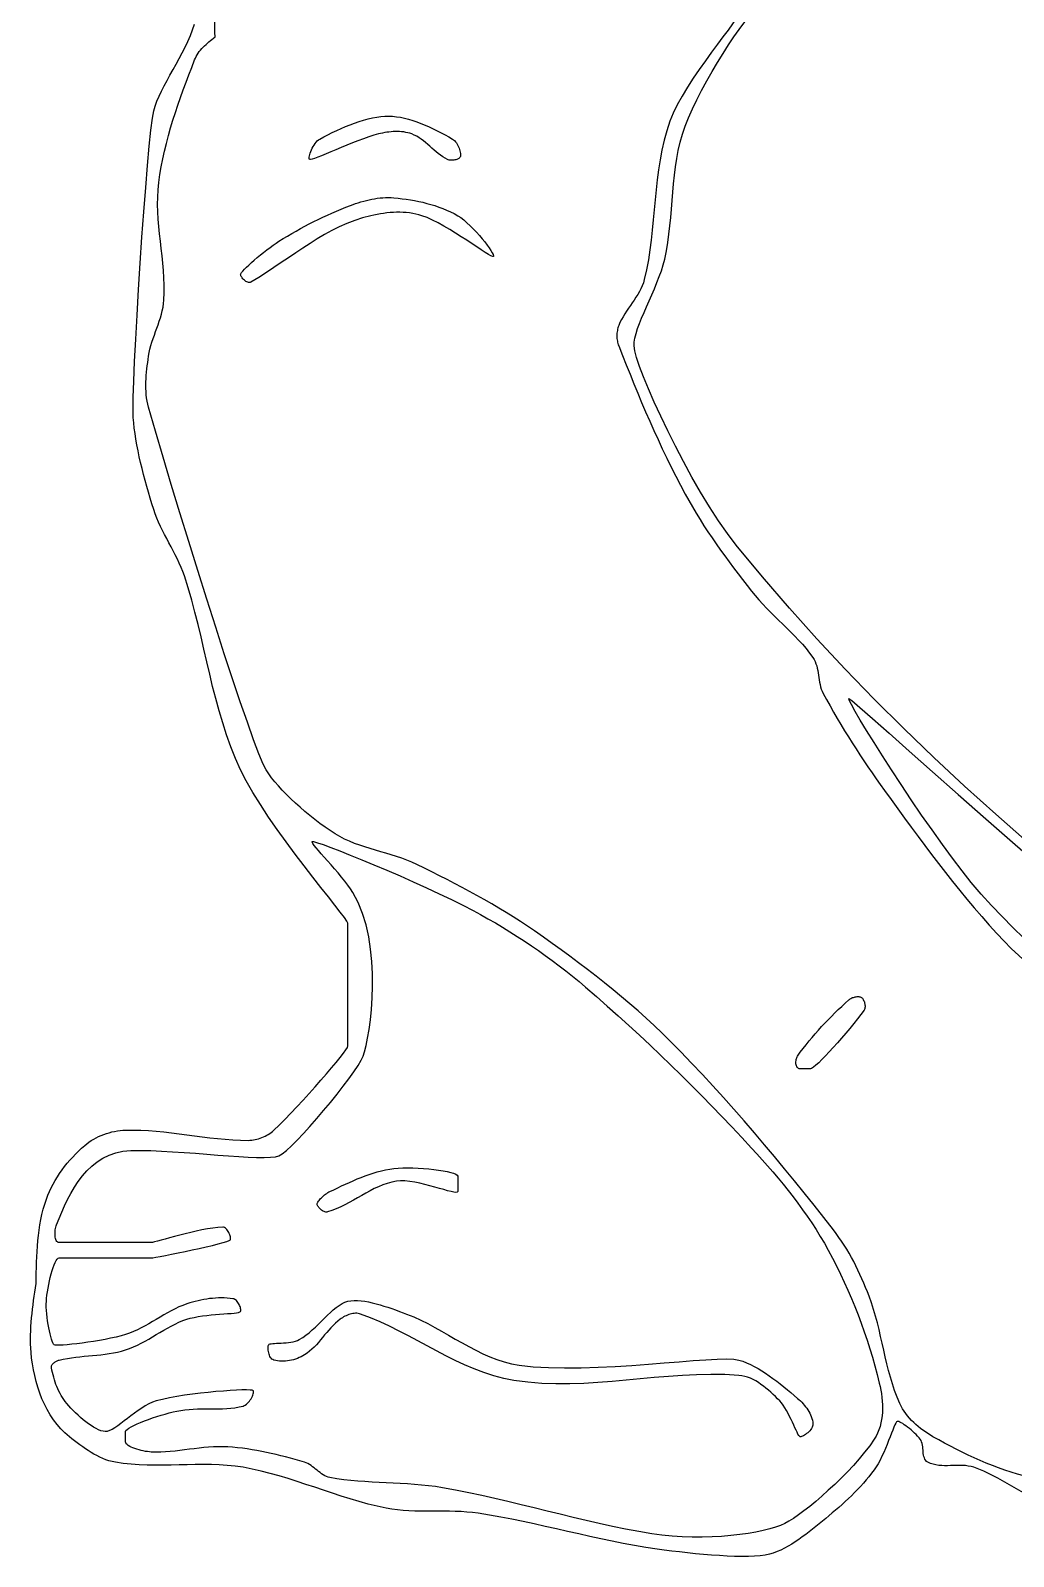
# Model space of a CAD drawing. Extents: x 4 to 678, y 18 to 648.
# Drawn here: x 3.9 to 196.2, y 49.5 to 348.2 of the extents above; entities that cross this region are included whole.
import ezdxf

# ---------------------------------------------------------------- set-up
doc = ezdxf.new("R2010")
doc.units = 0
doc.layers.add('Poly', color=3, linetype='CONTINUOUS')

msp = doc.modelspace()

# ---------------------------------------------------------------- linework, layer by layer
at = {"layer": 'Poly'}
for points in [[(40, 347), (39.99, 347.85), (39.97, 348.7), (39.96, 349.55), (39.96, 350.4), (39.96, 351.25), (39.98, 352.1), (40, 352.95), (40.04, 353.8), (40.09, 354.65), (40.16, 355.5), (40.24, 356.34), (40.35, 357.18), (40.47, 358.02), (40.62, 358.85), (40.8, 359.68), (41, 360.5)], [(143, 352.5), (142.9, 352.09), (142.56, 351.44), (142.01, 350.59), (141.28, 349.55), (140.4, 348.35), (139.4, 347.01), (138.31, 345.55), (137.15, 343.98), (135.96, 342.34), (134.75, 340.64), (133.57, 338.91), (132.44, 337.17), (131.39, 335.43), (130.45, 333.73), (129.64, 332.08), (129, 330.5)], [(132, 329.5), (132.66, 331.16), (133.43, 332.91), (134.3, 334.7), (135.23, 336.54), (136.23, 338.38), (137.27, 340.21), (138.34, 342.01), (139.41, 343.76), (140.49, 345.42), (141.54, 346.99), (142.55, 348.43), (143.51, 349.72), (144.4, 350.85), (145.21, 351.79), (145.91, 352.51), (146.5, 353)], [(28, 332.5), (28.28, 333.43), (28.63, 334.39), (29.05, 335.38), (29.53, 336.38), (30.05, 337.41), (30.61, 338.46), (31.19, 339.52), (31.79, 340.59), (32.4, 341.68), (33, 342.78), (33.59, 343.89), (34.16, 345.01), (34.69, 346.13), (35.18, 347.25), (35.62, 348.38), (36, 349.5)], [(36, 342.5), (36.15, 342.85), (36.32, 343.18), (36.5, 343.5), (36.71, 343.82), (36.93, 344.12), (37.17, 344.42), (37.42, 344.7), (37.69, 344.98), (37.96, 345.25), (38.24, 345.52), (38.53, 345.78), (38.82, 346.03), (39.11, 346.28), (39.41, 346.52), (39.71, 346.76), (40, 347)], [(29, 318.5), (29.22, 320.05), (29.48, 321.59), (29.78, 323.12), (30.12, 324.64), (30.49, 326.16), (30.89, 327.68), (31.32, 329.18), (31.77, 330.68), (32.25, 332.18), (32.74, 333.67), (33.26, 335.15), (33.79, 336.63), (34.33, 338.11), (34.88, 339.58), (35.44, 341.04), (36, 342.5)], [(24, 272.5), (23.96, 274.01), (24, 276.42), (24.11, 279.62), (24.27, 283.46), (24.49, 287.81), (24.75, 292.56), (25.05, 297.55), (25.37, 302.68), (25.71, 307.8), (26.07, 312.78), (26.43, 317.49), (26.78, 321.81), (27.12, 325.6), (27.45, 328.73), (27.74, 331.08), (28, 332.5)], [(60.5, 327), (61.29, 327.43), (62.11, 327.85), (62.95, 328.27), (63.81, 328.67), (64.67, 329.06), (65.55, 329.44), (66.44, 329.79), (67.32, 330.12), (68.2, 330.43), (69.08, 330.7), (69.95, 330.94), (70.8, 331.14), (71.64, 331.3), (72.45, 331.41), (73.24, 331.48), (74, 331.5)], [(74, 331.5), (74.75, 331.47), (75.52, 331.38), (76.3, 331.26), (77.09, 331.09), (77.88, 330.88), (78.69, 330.63), (79.49, 330.36), (80.3, 330.06), (81.1, 329.73), (81.9, 329.38), (82.7, 329.01), (83.48, 328.62), (84.26, 328.23), (85.02, 327.82), (85.77, 327.41), (86.5, 327)], [(129, 330.5), (128.39, 328.64), (127.88, 326.76), (127.44, 324.85), (127.09, 322.93), (126.79, 320.99), (126.54, 319.04), (126.32, 317.08), (126.13, 315.11), (125.95, 313.14), (125.77, 311.17), (125.57, 309.2), (125.36, 307.24), (125.1, 305.29), (124.8, 303.34), (124.44, 301.41), (124, 299.5)], [(128, 303.5), (128.34, 305.11), (128.62, 306.73), (128.84, 308.37), (129.03, 310.01), (129.19, 311.66), (129.33, 313.31), (129.46, 314.97), (129.59, 316.62), (129.74, 318.27), (129.91, 319.92), (130.11, 321.55), (130.36, 323.17), (130.66, 324.78), (131.03, 326.37), (131.47, 327.95), (132, 329.5)], [(58.5, 323), (58.44, 323.11), (58.42, 323.27), (58.43, 323.47), (58.46, 323.71), (58.53, 323.98), (58.62, 324.27), (58.73, 324.58), (58.86, 324.9), (59.02, 325.22), (59.19, 325.53), (59.38, 325.84), (59.58, 326.13), (59.8, 326.4), (60.02, 326.64), (60.26, 326.84), (60.5, 327)], [(72, 328), (71.09, 327.75), (70.1, 327.43), (69.06, 327.07), (67.98, 326.67), (66.89, 326.24), (65.79, 325.79), (64.7, 325.34), (63.65, 324.9), (62.65, 324.48), (61.72, 324.08), (60.87, 323.73), (60.12, 323.43), (59.49, 323.2), (59, 323.04), (58.67, 322.97), (58.5, 323)], [(78.5, 328), (78.12, 328.13), (77.72, 328.24), (77.33, 328.32), (76.92, 328.39), (76.52, 328.44), (76.1, 328.47), (75.69, 328.48), (75.28, 328.48), (74.86, 328.46), (74.44, 328.43), (74.03, 328.38), (73.62, 328.33), (73.21, 328.26), (72.8, 328.18), (72.4, 328.09), (72, 328)], [(85.5, 323), (85.02, 323.25), (84.57, 323.53), (84.12, 323.83), (83.69, 324.16), (83.27, 324.5), (82.86, 324.86), (82.45, 325.22), (82.04, 325.59), (81.63, 325.95), (81.21, 326.3), (80.79, 326.65), (80.36, 326.97), (79.92, 327.27), (79.47, 327.55), (78.99, 327.79), (78.5, 328)], [(86.5, 327), (86.7, 326.86), (86.89, 326.69), (87.07, 326.49), (87.24, 326.26), (87.39, 326.01), (87.53, 325.75), (87.66, 325.48), (87.77, 325.21), (87.86, 324.94), (87.94, 324.67), (88, 324.42), (88.04, 324.18), (88.06, 323.96), (88.06, 323.77), (88.04, 323.62), (88, 323.5)], [(88, 323.5), (87.94, 323.4), (87.85, 323.31), (87.73, 323.23), (87.6, 323.15), (87.45, 323.08), (87.29, 323.02), (87.12, 322.96), (86.94, 322.92), (86.75, 322.88), (86.56, 322.86), (86.37, 322.85), (86.18, 322.85), (85.99, 322.87), (85.82, 322.9), (85.65, 322.94), (85.5, 323)], [(30, 295.5), (30.05, 296.94), (30.05, 298.38), (29.99, 299.81), (29.9, 301.26), (29.77, 302.7), (29.63, 304.14), (29.47, 305.58), (29.3, 307.02), (29.15, 308.46), (29.01, 309.9), (28.89, 311.34), (28.81, 312.77), (28.77, 314.21), (28.78, 315.64), (28.86, 317.07), (29, 318.5)], [(52.5, 307), (53.33, 307.52), (54.17, 308.02), (55.01, 308.52), (55.87, 309), (56.72, 309.48), (57.58, 309.95), (58.45, 310.4), (59.33, 310.85), (60.21, 311.28), (61.09, 311.71), (61.98, 312.12), (62.87, 312.52), (63.77, 312.91), (64.68, 313.28), (65.59, 313.65), (66.5, 314)], [(66.5, 314), (67.01, 314.19), (67.52, 314.37), (68.04, 314.54), (68.56, 314.7), (69.09, 314.85), (69.62, 314.99), (70.15, 315.12), (70.69, 315.23), (71.22, 315.33), (71.76, 315.41), (72.3, 315.48), (72.84, 315.52), (73.38, 315.55), (73.92, 315.56), (74.46, 315.54), (75, 315.5)], [(75, 315.5), (75.81, 315.42), (76.62, 315.32), (77.43, 315.21), (78.25, 315.09), (79.06, 314.95), (79.87, 314.79), (80.67, 314.62), (81.47, 314.42), (82.26, 314.2), (83.04, 313.97), (83.82, 313.7), (84.58, 313.42), (85.33, 313.1), (86.07, 312.76), (86.79, 312.4), (87.5, 312)], [(70.5, 312), (68.89, 311.58), (67.33, 311.07), (65.81, 310.48), (64.32, 309.82), (62.87, 309.09), (61.43, 308.3), (60.02, 307.47), (58.61, 306.59), (57.21, 305.67), (55.81, 304.74), (54.4, 303.78), (52.97, 302.81), (51.53, 301.84), (50.05, 300.88), (48.55, 299.93), (47, 299)], [(80.5, 312), (79.9, 312.18), (79.3, 312.33), (78.68, 312.45), (78.06, 312.55), (77.43, 312.62), (76.8, 312.66), (76.17, 312.68), (75.53, 312.67), (74.9, 312.65), (74.26, 312.6), (73.62, 312.54), (72.99, 312.46), (72.36, 312.36), (71.73, 312.26), (71.11, 312.13), (70.5, 312)], [(94.5, 304), (94.34, 304), (94, 304.14), (93.51, 304.42), (92.87, 304.82), (92.11, 305.31), (91.25, 305.88), (90.3, 306.52), (89.27, 307.19), (88.19, 307.89), (87.07, 308.6), (85.93, 309.3), (84.79, 309.97), (83.65, 310.59), (82.55, 311.15), (81.49, 311.63), (80.5, 312)], [(87.5, 312), (88.09, 311.62), (88.69, 311.16), (89.31, 310.63), (89.93, 310.05), (90.55, 309.44), (91.15, 308.8), (91.73, 308.15), (92.28, 307.5), (92.79, 306.86), (93.25, 306.26), (93.66, 305.69), (93.99, 305.19), (94.25, 304.75), (94.43, 304.4), (94.52, 304.15), (94.5, 304)], [(45, 300.5), (45.05, 300.65), (45.2, 300.88), (45.44, 301.17), (45.77, 301.52), (46.17, 301.91), (46.63, 302.35), (47.14, 302.82), (47.69, 303.31), (48.28, 303.82), (48.89, 304.33), (49.51, 304.83), (50.14, 305.32), (50.77, 305.8), (51.37, 306.24), (51.95, 306.64), (52.5, 307)], [(122, 286.5), (122.03, 287.24), (122.17, 288.05), (122.4, 288.94), (122.7, 289.9), (123.07, 290.91), (123.49, 291.96), (123.96, 293.06), (124.45, 294.19), (124.96, 295.35), (125.47, 296.53), (125.98, 297.71), (126.47, 298.9), (126.93, 300.08), (127.35, 301.24), (127.71, 302.39), (128, 303.5)], [(47, 299), (46.86, 298.94), (46.71, 298.92), (46.55, 298.93), (46.39, 298.97), (46.22, 299.04), (46.06, 299.14), (45.89, 299.25), (45.74, 299.37), (45.59, 299.51), (45.45, 299.66), (45.33, 299.81), (45.22, 299.96), (45.13, 300.11), (45.06, 300.25), (45.02, 300.38), (45, 300.5)], [(124, 299.5), (123.82, 298.89), (123.6, 298.29), (123.34, 297.71), (123.04, 297.14), (122.72, 296.58), (122.38, 296.03), (122.02, 295.49), (121.65, 294.95), (121.28, 294.42), (120.9, 293.88), (120.54, 293.34), (120.18, 292.79), (119.85, 292.23), (119.53, 291.67), (119.25, 291.09), (119, 290.5)], [(27, 284.5), (27.12, 285.2), (27.27, 285.9), (27.46, 286.59), (27.66, 287.27), (27.89, 287.95), (28.13, 288.63), (28.37, 289.31), (28.62, 289.99), (28.86, 290.67), (29.09, 291.34), (29.31, 292.03), (29.51, 292.71), (29.69, 293.4), (29.83, 294.09), (29.94, 294.79), (30, 295.5)], [(119, 290.5), (118.92, 290.26), (118.84, 290.02), (118.78, 289.78), (118.73, 289.52), (118.69, 289.27), (118.66, 289.01), (118.64, 288.76), (118.64, 288.5), (118.64, 288.24), (118.66, 287.98), (118.69, 287.73), (118.73, 287.47), (118.78, 287.22), (118.84, 286.98), (118.91, 286.74), (119, 286.5)], [(27, 274.5), (26.84, 275.1), (26.72, 275.71), (26.62, 276.33), (26.55, 276.95), (26.5, 277.58), (26.48, 278.2), (26.47, 278.83), (26.48, 279.47), (26.51, 280.1), (26.55, 280.73), (26.61, 281.36), (26.67, 282), (26.75, 282.63), (26.83, 283.25), (26.91, 283.88), (27, 284.5)], [(119, 286.5), (119.73, 284.65), (120.47, 282.81), (121.21, 280.96), (121.96, 279.12), (122.72, 277.28), (123.49, 275.45), (124.27, 273.62), (125.06, 271.8), (125.87, 269.98), (126.69, 268.17), (127.53, 266.37), (128.39, 264.57), (129.26, 262.79), (130.15, 261.02), (131.07, 259.25), (132, 257.5)], [(142, 247.5), (140.26, 249.77), (138.51, 252.29), (136.75, 255), (135.01, 257.87), (133.31, 260.83), (131.66, 263.86), (130.09, 266.88), (128.6, 269.87), (127.21, 272.77), (125.95, 275.53), (124.84, 278.1), (123.88, 280.44), (123.1, 282.5), (122.51, 284.23), (122.14, 285.58), (122, 286.5)], [(28, 254.5), (27.65, 255.61), (27.3, 256.73), (26.97, 257.87), (26.64, 259.02), (26.32, 260.18), (26.01, 261.35), (25.72, 262.51), (25.45, 263.67), (25.19, 264.83), (24.95, 265.98), (24.73, 267.12), (24.53, 268.24), (24.36, 269.34), (24.21, 270.42), (24.09, 271.47), (24, 272.5)], [(50, 203.5), (49.41, 204.67), (48.59, 206.67), (47.55, 209.43), (46.33, 212.85), (44.95, 216.85), (43.44, 221.34), (41.82, 226.24), (40.13, 231.47), (38.38, 236.92), (36.62, 242.53), (34.85, 248.2), (33.12, 253.85), (31.44, 259.39), (29.84, 264.74), (28.35, 269.8), (27, 274.5)], [(132, 257.5), (132.7, 256.24), (133.41, 254.99), (134.15, 253.76), (134.91, 252.53), (135.68, 251.32), (136.47, 250.12), (137.28, 248.92), (138.1, 247.74), (138.93, 246.56), (139.77, 245.39), (140.63, 244.23), (141.49, 243.07), (142.36, 241.92), (143.23, 240.78), (144.12, 239.64), (145, 238.5)], [(34, 241.5), (33.7, 242.34), (33.37, 243.17), (33.01, 243.99), (32.63, 244.8), (32.23, 245.61), (31.82, 246.41), (31.41, 247.2), (30.98, 247.99), (30.56, 248.79), (30.14, 249.58), (29.74, 250.38), (29.34, 251.19), (28.97, 252), (28.62, 252.82), (28.29, 253.66), (28, 254.5)], [(237.5, 159), (230.94, 163.84), (224.42, 168.77), (217.96, 173.8), (211.55, 178.92), (205.22, 184.14), (198.95, 189.45), (192.77, 194.85), (186.68, 200.35), (180.68, 205.93), (174.79, 211.61), (169, 217.37), (163.34, 223.23), (157.8, 229.17), (152.39, 235.19), (147.12, 241.3), (142, 247.5)], [(45, 203.5), (44, 205.76), (43.09, 208.05), (42.26, 210.37), (41.5, 212.71), (40.8, 215.08), (40.15, 217.47), (39.54, 219.87), (38.96, 222.28), (38.39, 224.7), (37.83, 227.13), (37.27, 229.55), (36.69, 231.96), (36.08, 234.37), (35.44, 236.76), (34.75, 239.14), (34, 241.5)], [(145, 238.5), (145.7, 237.64), (146.42, 236.81), (147.17, 235.99), (147.93, 235.19), (148.71, 234.4), (149.5, 233.62), (150.3, 232.84), (151.09, 232.07), (151.89, 231.29), (152.67, 230.51), (153.45, 229.72), (154.21, 228.92), (154.95, 228.1), (155.66, 227.26), (156.35, 226.39), (157, 225.5)], [(157, 225.5), (157.24, 225.12), (157.44, 224.72), (157.6, 224.3), (157.74, 223.87), (157.85, 223.43), (157.94, 222.97), (158.02, 222.52), (158.09, 222.06), (158.16, 221.59), (158.23, 221.13), (158.31, 220.67), (158.4, 220.22), (158.51, 219.77), (158.64, 219.33), (158.8, 218.91), (159, 218.5)], [(159, 218.5), (159.67, 217.27), (160.36, 216.04), (161.05, 214.82), (161.76, 213.6), (162.47, 212.39), (163.2, 211.19), (163.94, 209.99), (164.69, 208.8), (165.44, 207.62), (166.21, 206.44), (166.99, 205.27), (167.77, 204.1), (168.57, 202.94), (169.37, 201.79), (170.18, 200.64), (171, 199.5)], [(164, 217.5), (164.61, 217.08), (166.19, 215.74), (168.67, 213.58), (171.92, 210.7), (175.87, 207.19), (180.4, 203.17), (185.43, 198.72), (190.85, 193.94), (196.56, 188.94), (202.46, 183.82), (208.47, 178.67), (214.47, 173.59), (220.37, 168.69), (226.08, 164.05), (231.49, 159.79), (236.5, 156)], [(188, 181.5), (186.21, 183.73), (184.31, 186.22), (182.33, 188.91), (180.31, 191.76), (178.27, 194.69), (176.25, 197.67), (174.28, 200.63), (172.38, 203.52), (170.61, 206.28), (168.97, 208.87), (167.52, 211.21), (166.27, 213.27), (165.26, 214.98), (164.53, 216.3), (164.1, 217.15), (164, 217.5)], [(66, 173.5), (65.82, 173.88), (65.31, 174.62), (64.51, 175.69), (63.45, 177.06), (62.18, 178.68), (60.73, 180.52), (59.14, 182.55), (57.45, 184.73), (55.7, 187.03), (53.93, 189.42), (52.17, 191.85), (50.47, 194.29), (48.87, 196.72), (47.39, 199.08), (46.09, 201.35), (45, 203.5)], [(63.5, 191), (62.52, 191.64), (61.53, 192.32), (60.54, 193.03), (59.54, 193.79), (58.56, 194.57), (57.59, 195.37), (56.64, 196.2), (55.72, 197.03), (54.83, 197.87), (53.98, 198.72), (53.17, 199.56), (52.41, 200.39), (51.71, 201.2), (51.07, 201.99), (50.5, 202.76), (50, 203.5)], [(171, 199.5), (172.31, 197.7), (173.61, 195.89), (174.93, 194.09), (176.24, 192.3), (177.57, 190.5), (178.9, 188.72), (180.24, 186.94), (181.6, 185.17), (182.96, 183.41), (184.34, 181.66), (185.74, 179.93), (187.15, 178.21), (188.58, 176.5), (190.03, 174.82), (191.5, 173.15), (193, 171.5)], [(59, 189.5), (59.3, 189.48), (60.04, 189.27), (61.18, 188.89), (62.65, 188.34), (64.43, 187.66), (66.46, 186.85), (68.7, 185.94), (71.1, 184.94), (73.62, 183.87), (76.2, 182.76), (78.8, 181.61), (81.37, 180.44), (83.88, 179.28), (86.27, 178.14), (88.49, 177.04), (90.5, 176)], [(67, 179.5), (66.54, 180.21), (66, 180.96), (65.4, 181.74), (64.76, 182.53), (64.09, 183.34), (63.4, 184.14), (62.71, 184.93), (62.03, 185.69), (61.39, 186.41), (60.79, 187.09), (60.25, 187.71), (59.79, 188.25), (59.42, 188.72), (59.15, 189.09), (59.01, 189.35), (59, 189.5)], [(79.5, 185), (78.53, 185.45), (77.54, 185.85), (76.54, 186.22), (75.52, 186.56), (74.49, 186.89), (73.46, 187.2), (72.42, 187.5), (71.39, 187.8), (70.36, 188.11), (69.33, 188.43), (68.32, 188.77), (67.32, 189.14), (66.33, 189.54), (65.36, 189.98), (64.42, 190.46), (63.5, 191)], [(102.5, 172), (101.14, 172.93), (99.76, 173.85), (98.37, 174.74), (96.97, 175.61), (95.56, 176.47), (94.14, 177.31), (92.7, 178.13), (91.26, 178.94), (89.81, 179.74), (88.35, 180.52), (86.89, 181.29), (85.42, 182.05), (83.94, 182.8), (82.46, 183.54), (80.98, 184.27), (79.5, 185)], [(69, 147.5), (69.28, 148.36), (69.58, 149.54), (69.87, 150.99), (70.15, 152.68), (70.4, 154.58), (70.6, 156.65), (70.74, 158.87), (70.81, 161.19), (70.79, 163.58), (70.67, 166.01), (70.43, 168.44), (70.07, 170.85), (69.55, 173.19), (68.88, 175.44), (68.03, 177.55), (67, 179.5)], [(222, 147.5), (219.98, 149.72), (217.91, 151.9), (215.79, 154.03), (213.64, 156.14), (211.46, 158.21), (209.27, 160.27), (207.06, 162.32), (204.85, 164.37), (202.64, 166.42), (200.45, 168.48), (198.28, 170.56), (196.13, 172.67), (194.02, 174.81), (191.96, 176.99), (189.95, 179.22), (188, 181.5)], [(66, 149.5), (66, 149.77), (66, 150.53), (66, 151.71), (66, 153.25), (66, 155.07), (66, 157.09), (66, 159.26), (66, 161.5), (66, 163.74), (66, 165.91), (66, 167.93), (66, 169.75), (66, 171.29), (66, 172.47), (66, 173.23), (66, 173.5)], [(90.5, 176), (91.96, 175.21), (93.42, 174.39), (94.86, 173.56), (96.29, 172.71), (97.71, 171.83), (99.12, 170.94), (100.52, 170.03), (101.91, 169.1), (103.28, 168.15), (104.64, 167.18), (105.98, 166.19), (107.32, 165.19), (108.63, 164.17), (109.94, 163.13), (111.23, 162.07), (112.5, 161)], [(129, 150.5), (127.48, 152), (125.93, 153.47), (124.37, 154.91), (122.78, 156.34), (121.17, 157.74), (119.54, 159.12), (117.9, 160.48), (116.23, 161.83), (114.56, 163.15), (112.86, 164.46), (111.16, 165.75), (109.45, 167.03), (107.72, 168.29), (105.99, 169.54), (104.25, 170.78), (102.5, 172)], [(193, 171.5), (194.4, 170.02), (195.83, 168.58), (197.3, 167.17), (198.79, 165.79), (200.3, 164.43), (201.83, 163.09), (203.38, 161.76), (204.93, 160.43), (206.48, 159.11), (208.03, 157.78), (209.57, 156.45), (211.1, 155.11), (212.61, 153.74), (214.1, 152.36), (215.57, 150.95), (217, 149.5)], [(112.5, 161), (114.64, 159.15), (116.77, 157.29), (118.88, 155.41), (120.98, 153.51), (123.06, 151.59), (125.13, 149.65), (127.18, 147.7), (129.22, 145.74), (131.24, 143.75), (133.25, 141.76), (135.24, 139.75), (137.22, 137.72), (139.19, 135.69), (141.14, 133.64), (143.08, 131.57), (145, 129.5)], [(154, 147.5), (154.54, 148.25), (155.1, 149), (155.67, 149.73), (156.25, 150.46), (156.85, 151.17), (157.46, 151.88), (158.07, 152.57), (158.7, 153.26), (159.34, 153.94), (159.99, 154.61), (160.64, 155.28), (161.3, 155.94), (161.97, 156.59), (162.64, 157.23), (163.32, 157.87), (164, 158.5)], [(164, 158.5), (164.13, 158.6), (164.27, 158.7), (164.42, 158.79), (164.59, 158.87), (164.76, 158.94), (164.94, 159), (165.12, 159.05), (165.3, 159.09), (165.48, 159.12), (165.66, 159.14), (165.83, 159.14), (165.99, 159.14), (166.14, 159.12), (166.28, 159.1), (166.4, 159.05), (166.5, 159)], [(166.5, 159), (166.59, 158.93), (166.68, 158.83), (166.77, 158.71), (166.85, 158.57), (166.93, 158.41), (167, 158.25), (167.07, 158.07), (167.12, 157.89), (167.16, 157.7), (167.19, 157.51), (167.2, 157.32), (167.2, 157.14), (167.18, 156.96), (167.14, 156.79), (167.08, 156.64), (167, 156.5)], [(167, 156.5), (166.4, 155.67), (165.72, 154.79), (165, 153.87), (164.23, 152.92), (163.43, 151.96), (162.62, 151.01), (161.8, 150.07), (160.99, 149.17), (160.21, 148.31), (159.47, 147.52), (158.77, 146.82), (158.14, 146.2), (157.58, 145.7), (157.11, 145.32), (156.75, 145.08), (156.5, 145)], [(51.5, 133), (52.54, 134), (53.65, 135.11), (54.81, 136.31), (56.01, 137.56), (57.22, 138.86), (58.42, 140.17), (59.6, 141.48), (60.74, 142.76), (61.82, 144), (62.81, 145.17), (63.71, 146.24), (64.48, 147.21), (65.12, 148.04), (65.59, 148.71), (65.9, 149.21), (66, 149.5)], [(161, 113.5), (159.11, 115.91), (157.22, 118.31), (155.31, 120.7), (153.39, 123.08), (151.46, 125.46), (149.51, 127.82), (147.54, 130.16), (145.56, 132.5), (143.56, 134.82), (141.55, 137.12), (139.51, 139.4), (137.45, 141.66), (135.38, 143.91), (133.27, 146.13), (131.15, 148.33), (129, 150.5)], [(52.5, 128), (53.13, 128.38), (53.96, 129.04), (54.95, 129.95), (56.06, 131.05), (57.29, 132.33), (58.58, 133.74), (59.91, 135.25), (61.26, 136.82), (62.6, 138.43), (63.89, 140.02), (65.1, 141.58), (66.21, 143.06), (67.18, 144.43), (67.99, 145.64), (68.61, 146.68), (69, 147.5)], [(154.5, 145), (154.32, 145.02), (154.17, 145.08), (154.04, 145.17), (153.93, 145.29), (153.84, 145.44), (153.77, 145.61), (153.72, 145.79), (153.69, 145.99), (153.68, 146.19), (153.68, 146.4), (153.7, 146.61), (153.73, 146.82), (153.78, 147.01), (153.84, 147.19), (153.91, 147.36), (154, 147.5)], [(156.5, 145), (156.48, 145), (156.41, 145), (156.32, 145), (156.19, 145), (156.04, 145), (155.87, 145), (155.69, 145), (155.5, 145), (155.31, 145), (155.13, 145), (154.96, 145), (154.81, 145), (154.68, 145), (154.59, 145), (154.52, 145), (154.5, 145)], [(14.5, 130), (14.91, 130.34), (15.34, 130.66), (15.79, 130.96), (16.26, 131.25), (16.73, 131.51), (17.22, 131.75), (17.73, 131.97), (18.24, 132.17), (18.76, 132.35), (19.28, 132.5), (19.82, 132.64), (20.35, 132.76), (20.89, 132.85), (21.43, 132.92), (21.96, 132.97), (22.5, 133)], [(22.5, 133), (24, 133.02), (25.51, 132.99), (27.01, 132.91), (28.51, 132.79), (30, 132.65), (31.5, 132.48), (33, 132.29), (34.5, 132.09), (36, 131.89), (37.49, 131.7), (38.99, 131.51), (40.49, 131.35), (41.99, 131.21), (43.49, 131.1), (45, 131.03), (46.5, 131)], [(46.5, 131), (46.84, 131.01), (47.18, 131.04), (47.52, 131.08), (47.86, 131.14), (48.19, 131.22), (48.53, 131.31), (48.86, 131.41), (49.18, 131.54), (49.51, 131.67), (49.82, 131.82), (50.12, 131.99), (50.42, 132.17), (50.71, 132.36), (50.98, 132.56), (51.25, 132.77), (51.5, 133)], [(7, 119.5), (7.28, 120.26), (7.6, 121), (7.94, 121.73), (8.32, 122.46), (8.72, 123.16), (9.15, 123.86), (9.6, 124.54), (10.07, 125.21), (10.56, 125.87), (11.08, 126.51), (11.61, 127.13), (12.16, 127.74), (12.73, 128.33), (13.31, 128.9), (13.9, 129.46), (14.5, 130)], [(9, 114.5), (9.49, 115.71), (10, 116.94), (10.56, 118.18), (11.15, 119.41), (11.79, 120.63), (12.49, 121.82), (13.24, 122.96), (14.05, 124.04), (14.94, 125.05), (15.89, 125.98), (16.93, 126.81), (18.05, 127.53), (19.27, 128.12), (20.57, 128.57), (21.98, 128.87), (23.5, 129)], [(23.5, 129), (25.39, 129.02), (27.41, 128.99), (29.52, 128.9), (31.71, 128.78), (33.94, 128.64), (36.18, 128.48), (38.4, 128.3), (40.57, 128.13), (42.66, 127.98), (44.63, 127.84), (46.47, 127.73), (48.14, 127.67), (49.6, 127.65), (50.84, 127.7), (51.82, 127.81), (52.5, 128)], [(145, 129.5), (146.06, 128.35), (147.1, 127.18), (148.14, 126.01), (149.17, 124.82), (150.18, 123.62), (151.18, 122.41), (152.16, 121.19), (153.13, 119.95), (154.07, 118.7), (154.99, 117.43), (155.9, 116.15), (156.77, 114.85), (157.62, 113.54), (158.44, 112.21), (159.24, 110.86), (160, 109.5)], [(62.5, 121), (63.25, 121.35), (64.01, 121.71), (64.77, 122.07), (65.53, 122.42), (66.29, 122.77), (67.06, 123.11), (67.83, 123.44), (68.61, 123.75), (69.39, 124.06), (70.17, 124.34), (70.96, 124.6), (71.76, 124.84), (72.56, 125.05), (73.37, 125.23), (74.18, 125.38), (75, 125.5)], [(75, 125.5), (75.83, 125.58), (76.73, 125.62), (77.7, 125.63), (78.71, 125.62), (79.75, 125.58), (80.79, 125.51), (81.81, 125.42), (82.81, 125.31), (83.76, 125.19), (84.64, 125.05), (85.44, 124.89), (86.13, 124.73), (86.7, 124.55), (87.13, 124.37), (87.41, 124.19), (87.5, 124)], [(75.5, 123), (74.6, 122.82), (73.72, 122.58), (72.85, 122.28), (72, 121.93), (71.17, 121.55), (70.34, 121.13), (69.52, 120.69), (68.7, 120.23), (67.88, 119.76), (67.07, 119.3), (66.25, 118.85), (65.42, 118.41), (64.59, 118), (63.74, 117.62), (62.88, 117.29), (62, 117)], [(87.5, 121), (87.41, 120.86), (87.15, 120.82), (86.74, 120.87), (86.19, 120.98), (85.52, 121.15), (84.76, 121.36), (83.91, 121.6), (83, 121.86), (82.04, 122.12), (81.06, 122.38), (80.06, 122.61), (79.07, 122.81), (78.1, 122.96), (77.17, 123.05), (76.29, 123.07), (75.5, 123)], [(87.5, 124), (87.5, 123.97), (87.5, 123.87), (87.5, 123.72), (87.5, 123.53), (87.5, 123.3), (87.5, 123.05), (87.5, 122.78), (87.5, 122.5), (87.5, 122.22), (87.5, 121.95), (87.5, 121.7), (87.5, 121.47), (87.5, 121.28), (87.5, 121.13), (87.5, 121.03), (87.5, 121)], [(5, 103), (5.02, 104.04), (5.03, 105.08), (5.06, 106.13), (5.09, 107.18), (5.13, 108.23), (5.18, 109.27), (5.25, 110.32), (5.34, 111.37), (5.45, 112.41), (5.58, 113.44), (5.74, 114.47), (5.92, 115.5), (6.14, 116.51), (6.39, 117.52), (6.68, 118.51), (7, 119.5)], [(60, 118.5), (60.01, 118.62), (60.05, 118.76), (60.12, 118.91), (60.22, 119.07), (60.35, 119.24), (60.49, 119.42), (60.65, 119.6), (60.83, 119.78), (61.03, 119.97), (61.23, 120.14), (61.44, 120.32), (61.65, 120.48), (61.87, 120.63), (62.08, 120.77), (62.3, 120.9), (62.5, 121)], [(62, 117), (61.85, 116.97), (61.69, 116.97), (61.52, 117), (61.36, 117.05), (61.19, 117.13), (61.03, 117.22), (60.87, 117.32), (60.72, 117.44), (60.57, 117.57), (60.44, 117.71), (60.32, 117.85), (60.22, 117.99), (60.13, 118.12), (60.07, 118.26), (60.02, 118.38), (60, 118.5)], [(9.5, 111), (9.32, 111.03), (9.17, 111.11), (9.05, 111.23), (8.94, 111.39), (8.85, 111.59), (8.79, 111.82), (8.74, 112.07), (8.71, 112.34), (8.7, 112.62), (8.7, 112.91), (8.72, 113.2), (8.75, 113.49), (8.8, 113.77), (8.86, 114.04), (8.92, 114.28), (9, 114.5)], [(41.5, 114), (40.57, 113.94), (39.57, 113.83), (38.52, 113.67), (37.44, 113.47), (36.34, 113.24), (35.24, 112.98), (34.15, 112.72), (33.09, 112.44), (32.07, 112.17), (31.11, 111.91), (30.23, 111.66), (29.44, 111.45), (28.75, 111.26), (28.19, 111.12), (27.77, 111.03), (27.5, 111)], [(43, 111.5), (43.03, 111.62), (43.04, 111.76), (43.03, 111.93), (43, 112.12), (42.95, 112.33), (42.88, 112.54), (42.8, 112.75), (42.7, 112.96), (42.59, 113.17), (42.46, 113.37), (42.32, 113.54), (42.18, 113.7), (42.02, 113.83), (41.85, 113.92), (41.68, 113.98), (41.5, 114)], [(27.5, 111), (27.3, 111), (26.73, 111), (25.84, 111), (24.69, 111), (23.33, 111), (21.8, 111), (20.18, 111), (18.5, 111), (16.82, 111), (15.2, 111), (13.67, 111), (12.31, 111), (11.16, 111), (10.27, 111), (9.7, 111), (9.5, 111)], [(27.5, 108), (27.84, 108.03), (28.44, 108.13), (29.28, 108.28), (30.31, 108.47), (31.49, 108.7), (32.78, 108.96), (34.15, 109.25), (35.54, 109.55), (36.92, 109.85), (38.26, 110.15), (39.5, 110.45), (40.62, 110.73), (41.57, 110.98), (42.31, 111.19), (42.8, 111.37), (43, 111.5)], [(168, 100.5), (167.66, 101.36), (167.32, 102.22), (166.96, 103.07), (166.59, 103.92), (166.21, 104.77), (165.81, 105.61), (165.4, 106.44), (164.98, 107.27), (164.54, 108.09), (164.08, 108.89), (163.61, 109.69), (163.12, 110.48), (162.62, 111.25), (162.1, 112.02), (161.56, 112.76), (161, 113.5)], [(7, 99.5), (7.05, 100.08), (7.12, 100.71), (7.21, 101.38), (7.32, 102.07), (7.46, 102.78), (7.6, 103.49), (7.77, 104.18), (7.94, 104.86), (8.12, 105.5), (8.32, 106.09), (8.51, 106.62), (8.71, 107.09), (8.91, 107.47), (9.11, 107.76), (9.31, 107.94), (9.5, 108)], [(9.5, 108), (9.7, 108), (10.27, 108), (11.16, 108), (12.31, 108), (13.67, 108), (15.2, 108), (16.82, 108), (18.5, 108), (20.18, 108), (21.8, 108), (23.33, 108), (24.69, 108), (25.84, 108), (26.73, 108), (27.3, 108), (27.5, 108)], [(160, 109.5), (160.82, 107.96), (161.61, 106.41), (162.38, 104.84), (163.12, 103.26), (163.84, 101.67), (164.53, 100.07), (165.2, 98.45), (165.84, 96.82), (166.45, 95.19), (167.04, 93.54), (167.6, 91.89), (168.14, 90.22), (168.64, 88.55), (169.12, 86.87), (169.57, 85.19), (170, 83.5)], [(4, 89.5), (3.94, 90.34), (3.91, 91.19), (3.9, 92.03), (3.91, 92.88), (3.93, 93.73), (3.98, 94.57), (4.04, 95.42), (4.11, 96.27), (4.19, 97.11), (4.29, 97.96), (4.39, 98.8), (4.51, 99.64), (4.62, 100.48), (4.75, 101.32), (4.87, 102.16), (5, 103)], [(8.5, 91), (8.39, 91.13), (8.26, 91.37), (8.13, 91.69), (8, 92.1), (7.86, 92.58), (7.73, 93.12), (7.6, 93.7), (7.47, 94.33), (7.35, 94.98), (7.25, 95.66), (7.16, 96.34), (7.08, 97.02), (7.03, 97.68), (6.99, 98.33), (6.98, 98.94), (7, 99.5)], [(34.5, 99), (33.71, 98.71), (32.94, 98.39), (32.18, 98.03), (31.44, 97.65), (30.7, 97.25), (29.97, 96.83), (29.24, 96.4), (28.51, 95.96), (27.79, 95.53), (27.06, 95.1), (26.32, 94.69), (25.58, 94.29), (24.83, 93.92), (24.07, 93.58), (23.29, 93.27), (22.5, 93)], [(43.5, 100), (42.94, 100.07), (42.37, 100.12), (41.81, 100.15), (41.24, 100.16), (40.67, 100.15), (40.09, 100.12), (39.52, 100.08), (38.95, 100.02), (38.38, 99.94), (37.82, 99.85), (37.25, 99.74), (36.69, 99.62), (36.14, 99.48), (35.59, 99.33), (35.04, 99.17), (34.5, 99)], [(45, 97.5), (45.04, 97.61), (45.05, 97.75), (45.04, 97.92), (45.01, 98.1), (44.96, 98.29), (44.89, 98.49), (44.81, 98.69), (44.71, 98.9), (44.59, 99.1), (44.46, 99.29), (44.33, 99.47), (44.18, 99.63), (44.02, 99.76), (43.85, 99.87), (43.68, 99.96), (43.5, 100)], [(56.5, 92), (57.16, 92.4), (57.8, 92.85), (58.43, 93.35), (59.04, 93.89), (59.65, 94.46), (60.25, 95.04), (60.84, 95.63), (61.42, 96.21), (62, 96.78), (62.57, 97.33), (63.14, 97.84), (63.71, 98.3), (64.28, 98.71), (64.85, 99.05), (65.42, 99.32), (66, 99.5)], [(66, 99.5), (66.6, 99.6), (67.23, 99.65), (67.89, 99.65), (68.58, 99.6), (69.29, 99.51), (70.02, 99.38), (70.77, 99.22), (71.53, 99.03), (72.29, 98.82), (73.06, 98.58), (73.83, 98.33), (74.59, 98.07), (75.34, 97.8), (76.08, 97.53), (76.8, 97.26), (77.5, 97)], [(174, 79.5), (173.46, 80.75), (172.98, 82.03), (172.55, 83.32), (172.16, 84.62), (171.8, 85.94), (171.46, 87.26), (171.15, 88.6), (170.85, 89.94), (170.55, 91.28), (170.25, 92.61), (169.94, 93.95), (169.61, 95.28), (169.26, 96.6), (168.88, 97.92), (168.46, 99.22), (168, 100.5)], [(22.5, 90), (23.29, 90.28), (24.06, 90.59), (24.83, 90.94), (25.58, 91.31), (26.32, 91.71), (27.05, 92.12), (27.78, 92.55), (28.51, 92.98), (29.23, 93.41), (29.96, 93.84), (30.69, 94.26), (31.43, 94.66), (32.18, 95.04), (32.94, 95.39), (33.71, 95.71), (34.5, 96)], [(34.5, 96), (35.17, 96.2), (35.9, 96.36), (36.69, 96.51), (37.52, 96.63), (38.37, 96.74), (39.23, 96.83), (40.08, 96.9), (40.91, 96.97), (41.71, 97.03), (42.45, 97.09), (43.13, 97.14), (43.72, 97.2), (44.22, 97.26), (44.61, 97.33), (44.88, 97.41), (45, 97.5)], [(64.5, 96), (64.01, 95.62), (63.55, 95.21), (63.1, 94.78), (62.68, 94.33), (62.26, 93.86), (61.85, 93.39), (61.45, 92.91), (61.05, 92.42), (60.65, 91.94), (60.25, 91.46), (59.83, 91), (59.4, 90.55), (58.96, 90.12), (58.5, 89.72), (58.01, 89.34), (57.5, 89)], [(68.5, 97), (68.25, 97.07), (68, 97.12), (67.74, 97.15), (67.48, 97.15), (67.22, 97.13), (66.96, 97.1), (66.69, 97.04), (66.43, 96.97), (66.17, 96.89), (65.91, 96.79), (65.66, 96.68), (65.41, 96.56), (65.17, 96.43), (64.94, 96.29), (64.71, 96.15), (64.5, 96)], [(98.5, 84), (96.5, 84.39), (94.54, 84.91), (92.62, 85.54), (90.72, 86.26), (88.84, 87.06), (86.99, 87.92), (85.15, 88.84), (83.32, 89.79), (81.5, 90.77), (79.67, 91.75), (77.85, 92.73), (76.01, 93.68), (74.16, 94.6), (72.3, 95.47), (70.41, 96.28), (68.5, 97)], [(77.5, 97), (78.9, 96.44), (80.28, 95.81), (81.65, 95.13), (83, 94.4), (84.34, 93.66), (85.67, 92.89), (87.01, 92.12), (88.34, 91.36), (89.68, 90.62), (91.02, 89.91), (92.38, 89.24), (93.76, 88.63), (95.15, 88.09), (96.57, 87.63), (98.02, 87.26), (99.5, 87)], [(22.5, 93), (21.61, 92.74), (20.63, 92.5), (19.58, 92.26), (18.49, 92.04), (17.37, 91.84), (16.24, 91.65), (15.12, 91.48), (14.03, 91.32), (12.98, 91.19), (11.99, 91.08), (11.09, 91), (10.3, 90.94), (9.62, 90.91), (9.08, 90.91), (8.7, 90.94), (8.5, 91)], [(9.5, 88), (10.3, 88.18), (11.11, 88.33), (11.92, 88.45), (12.74, 88.56), (13.56, 88.65), (14.39, 88.73), (15.21, 88.81), (16.03, 88.88), (16.85, 88.96), (17.68, 89.05), (18.49, 89.15), (19.31, 89.27), (20.11, 89.41), (20.92, 89.57), (21.71, 89.77), (22.5, 90)], [(51.5, 88), (51.32, 88.08), (51.15, 88.19), (51.01, 88.34), (50.87, 88.52), (50.76, 88.72), (50.66, 88.94), (50.57, 89.18), (50.51, 89.42), (50.45, 89.66), (50.42, 89.91), (50.39, 90.14), (50.39, 90.36), (50.39, 90.56), (50.41, 90.74), (50.45, 90.89), (50.5, 91)], [(50.5, 91), (50.6, 91.08), (50.77, 91.15), (51.01, 91.2), (51.32, 91.23), (51.67, 91.26), (52.06, 91.28), (52.49, 91.3), (52.95, 91.32), (53.42, 91.35), (53.9, 91.39), (54.38, 91.44), (54.86, 91.5), (55.31, 91.59), (55.74, 91.7), (56.14, 91.83), (56.5, 92)], [(11.5, 73), (10.64, 73.73), (9.83, 74.53), (9.08, 75.39), (8.38, 76.31), (7.74, 77.28), (7.16, 78.29), (6.63, 79.34), (6.14, 80.42), (5.71, 81.53), (5.33, 82.66), (4.99, 83.8), (4.71, 84.95), (4.46, 86.1), (4.27, 87.24), (4.11, 88.38), (4, 89.5)], [(8, 86.5), (7.99, 86.63), (8, 86.76), (8.03, 86.88), (8.09, 87), (8.16, 87.12), (8.24, 87.24), (8.34, 87.35), (8.45, 87.45), (8.56, 87.55), (8.69, 87.64), (8.82, 87.72), (8.96, 87.79), (9.1, 87.86), (9.23, 87.92), (9.37, 87.96), (9.5, 88)], [(57.5, 89), (57.17, 88.81), (56.83, 88.63), (56.47, 88.47), (56.11, 88.32), (55.74, 88.18), (55.36, 88.07), (54.97, 87.97), (54.58, 87.89), (54.19, 87.83), (53.8, 87.79), (53.41, 87.77), (53.02, 87.77), (52.63, 87.79), (52.25, 87.84), (51.87, 87.91), (51.5, 88)], [(99.5, 87), (102.28, 86.7), (105.26, 86.53), (108.39, 86.46), (111.64, 86.49), (114.95, 86.59), (118.28, 86.76), (121.58, 86.96), (124.8, 87.2), (127.91, 87.44), (130.86, 87.67), (133.59, 87.88), (136.07, 88.05), (138.24, 88.17), (140.07, 88.21), (141.5, 88.16), (142.5, 88)], [(142.5, 88), (143.26, 87.76), (144.02, 87.47), (144.77, 87.14), (145.52, 86.76), (146.27, 86.35), (147.01, 85.91), (147.74, 85.44), (148.47, 84.94), (149.19, 84.42), (149.91, 83.88), (150.61, 83.33), (151.31, 82.77), (152, 82.2), (152.68, 81.63), (153.34, 81.06), (154, 80.5)], [(11, 79.5), (10.7, 79.87), (10.42, 80.26), (10.15, 80.65), (9.9, 81.06), (9.67, 81.48), (9.45, 81.91), (9.24, 82.35), (9.05, 82.79), (8.88, 83.24), (8.71, 83.7), (8.56, 84.16), (8.43, 84.62), (8.3, 85.09), (8.19, 85.56), (8.09, 86.03), (8, 86.5)], [(142.5, 85), (139.75, 85.15), (137, 85.18), (134.25, 85.12), (131.49, 84.99), (128.73, 84.79), (125.97, 84.56), (123.21, 84.3), (120.45, 84.04), (117.69, 83.79), (114.93, 83.58), (112.18, 83.42), (109.43, 83.32), (106.68, 83.32), (103.95, 83.41), (101.22, 83.64), (98.5, 84)], [(150.5, 80), (150.08, 80.42), (149.65, 80.84), (149.2, 81.27), (148.75, 81.69), (148.29, 82.1), (147.82, 82.5), (147.34, 82.88), (146.84, 83.24), (146.34, 83.58), (145.82, 83.9), (145.3, 84.18), (144.76, 84.43), (144.21, 84.64), (143.65, 84.81), (143.08, 84.93), (142.5, 85)], [(47.5, 82), (47.3, 82.08), (46.85, 82.13), (46.16, 82.15), (45.27, 82.14), (44.19, 82.1), (42.97, 82.03), (41.63, 81.94), (40.19, 81.82), (38.68, 81.68), (37.13, 81.51), (35.57, 81.32), (34.02, 81.1), (32.51, 80.86), (31.07, 80.59), (29.72, 80.31), (28.5, 80)], [(45.5, 79), (45.72, 79.08), (45.93, 79.2), (46.14, 79.35), (46.35, 79.53), (46.54, 79.73), (46.72, 79.95), (46.89, 80.19), (47.05, 80.43), (47.19, 80.67), (47.31, 80.91), (47.4, 81.14), (47.48, 81.36), (47.53, 81.56), (47.55, 81.74), (47.54, 81.89), (47.5, 82)], [(170, 83.5), (170.15, 82.82), (170.29, 82.13), (170.41, 81.42), (170.5, 80.7), (170.57, 79.98), (170.61, 79.25), (170.62, 78.53), (170.6, 77.8), (170.54, 77.09), (170.45, 76.38), (170.32, 75.68), (170.15, 75), (169.93, 74.34), (169.67, 73.7), (169.36, 73.09), (169, 72.5)], [(18.5, 74), (18.1, 74.05), (17.66, 74.17), (17.21, 74.34), (16.73, 74.57), (16.24, 74.84), (15.74, 75.16), (15.23, 75.51), (14.72, 75.9), (14.21, 76.31), (13.7, 76.74), (13.21, 77.19), (12.72, 77.65), (12.25, 78.12), (11.81, 78.59), (11.39, 79.05), (11, 79.5)], [(28.5, 80), (27.79, 79.76), (27.08, 79.44), (26.36, 79.05), (25.65, 78.61), (24.94, 78.13), (24.24, 77.62), (23.55, 77.1), (22.87, 76.58), (22.22, 76.07), (21.59, 75.58), (20.98, 75.14), (20.41, 74.75), (19.87, 74.43), (19.37, 74.19), (18.91, 74.04), (18.5, 74)], [(22.5, 74), (22.57, 74.2), (22.79, 74.43), (23.12, 74.68), (23.57, 74.94), (24.11, 75.22), (24.74, 75.5), (25.43, 75.8), (26.18, 76.09), (26.98, 76.38), (27.79, 76.66), (28.63, 76.94), (29.46, 77.19), (30.27, 77.43), (31.06, 77.65), (31.81, 77.84), (32.5, 78)], [(32.5, 78), (33.3, 78.15), (34.11, 78.26), (34.92, 78.34), (35.73, 78.39), (36.55, 78.42), (37.37, 78.43), (38.19, 78.43), (39.02, 78.43), (39.84, 78.43), (40.66, 78.43), (41.48, 78.46), (42.29, 78.5), (43.1, 78.57), (43.91, 78.67), (44.71, 78.81), (45.5, 79)], [(154.5, 73), (154.38, 73.07), (154.24, 73.25), (154.08, 73.51), (153.9, 73.86), (153.7, 74.28), (153.48, 74.75), (153.24, 75.27), (152.99, 75.82), (152.73, 76.39), (152.45, 76.97), (152.15, 77.55), (151.84, 78.12), (151.52, 78.66), (151.19, 79.16), (150.85, 79.61), (150.5, 80)], [(154, 80.5), (154.27, 80.26), (154.55, 80), (154.81, 79.73), (155.07, 79.46), (155.32, 79.17), (155.56, 78.87), (155.79, 78.57), (156, 78.25), (156.2, 77.93), (156.38, 77.6), (156.54, 77.26), (156.68, 76.92), (156.8, 76.57), (156.89, 76.22), (156.96, 75.86), (157, 75.5)], [(180.5, 73), (180, 73.29), (179.51, 73.6), (179.02, 73.92), (178.54, 74.26), (178.07, 74.62), (177.61, 74.99), (177.16, 75.37), (176.73, 75.77), (176.31, 76.19), (175.91, 76.62), (175.53, 77.06), (175.18, 77.52), (174.84, 77.99), (174.53, 78.48), (174.25, 78.98), (174, 79.5)], [(157, 75.5), (156.99, 75.28), (156.94, 75.05), (156.85, 74.83), (156.72, 74.6), (156.57, 74.38), (156.4, 74.17), (156.2, 73.97), (156, 73.78), (155.78, 73.6), (155.57, 73.45), (155.35, 73.31), (155.15, 73.19), (154.95, 73.1), (154.78, 73.04), (154.62, 73), (154.5, 73)], [(173.5, 76), (173.38, 75.9), (173.23, 75.67), (173.05, 75.31), (172.85, 74.85), (172.62, 74.3), (172.37, 73.68), (172.1, 72.99), (171.81, 72.26), (171.51, 71.49), (171.19, 70.71), (170.85, 69.93), (170.5, 69.16), (170.14, 68.41), (169.77, 67.71), (169.39, 67.07), (169, 66.5)], [(178, 72.5), (177.77, 72.79), (177.5, 73.09), (177.21, 73.4), (176.9, 73.71), (176.57, 74.01), (176.23, 74.31), (175.88, 74.6), (175.54, 74.87), (175.2, 75.12), (174.87, 75.35), (174.57, 75.55), (174.28, 75.72), (174.03, 75.86), (173.81, 75.95), (173.63, 76), (173.5, 76)], [(20.5, 68), (19.87, 68.13), (19.25, 68.3), (18.65, 68.5), (18.05, 68.74), (17.46, 69), (16.88, 69.29), (16.31, 69.6), (15.75, 69.93), (15.19, 70.28), (14.65, 70.65), (14.11, 71.03), (13.57, 71.41), (13.05, 71.81), (12.53, 72.2), (12.01, 72.6), (11.5, 73)], [(22.5, 72), (22.5, 72.02), (22.5, 72.09), (22.5, 72.18), (22.5, 72.31), (22.5, 72.46), (22.5, 72.63), (22.5, 72.81), (22.5, 73), (22.5, 73.19), (22.5, 73.37), (22.5, 73.54), (22.5, 73.69), (22.5, 73.82), (22.5, 73.91), (22.5, 73.98), (22.5, 74)], [(27.5, 70), (27.15, 70.03), (26.77, 70.07), (26.37, 70.13), (25.96, 70.21), (25.55, 70.3), (25.13, 70.41), (24.72, 70.53), (24.33, 70.66), (23.95, 70.8), (23.61, 70.95), (23.3, 71.11), (23.03, 71.28), (22.81, 71.45), (22.64, 71.63), (22.54, 71.81), (22.5, 72)], [(169, 72.5), (168.11, 71.24), (167.12, 69.96), (166.05, 68.68), (164.92, 67.39), (163.74, 66.12), (162.52, 64.88), (161.27, 63.66), (160.02, 62.5), (158.78, 61.38), (157.56, 60.33), (156.37, 59.36), (155.24, 58.48), (154.17, 57.69), (153.18, 57), (152.28, 56.44), (151.5, 56)], [(179.5, 68), (179.26, 68.16), (179.07, 68.35), (178.92, 68.58), (178.81, 68.83), (178.72, 69.11), (178.66, 69.41), (178.61, 69.73), (178.58, 70.05), (178.55, 70.38), (178.52, 70.71), (178.49, 71.04), (178.44, 71.37), (178.37, 71.68), (178.28, 71.97), (178.16, 72.25), (178, 72.5)], [(199.5, 65), (198.25, 65.32), (197.01, 65.67), (195.78, 66.05), (194.55, 66.46), (193.34, 66.89), (192.13, 67.35), (190.93, 67.83), (189.74, 68.34), (188.55, 68.86), (187.38, 69.41), (186.21, 69.97), (185.05, 70.55), (183.9, 71.14), (182.76, 71.75), (181.62, 72.37), (180.5, 73)], [(42.5, 71), (41.56, 71.04), (40.63, 71.04), (39.69, 71.01), (38.75, 70.95), (37.81, 70.87), (36.88, 70.76), (35.94, 70.65), (35, 70.53), (34.06, 70.41), (33.13, 70.29), (32.19, 70.19), (31.25, 70.1), (30.31, 70.03), (29.38, 69.98), (28.44, 69.97), (27.5, 70)], [(57.5, 68), (56.58, 68.27), (55.66, 68.54), (54.74, 68.79), (53.81, 69.04), (52.88, 69.28), (51.95, 69.5), (51.01, 69.72), (50.08, 69.92), (49.14, 70.11), (48.19, 70.29), (47.25, 70.45), (46.3, 70.59), (45.36, 70.72), (44.4, 70.83), (43.45, 70.93), (42.5, 71)], [(45.5, 67), (43.95, 67.23), (42.4, 67.38), (40.84, 67.49), (39.28, 67.54), (37.71, 67.56), (36.14, 67.55), (34.57, 67.52), (33, 67.48), (31.42, 67.44), (29.85, 67.41), (28.28, 67.41), (26.71, 67.43), (25.15, 67.49), (23.6, 67.6), (22.04, 67.77), (20.5, 68)], [(73.5, 59), (71.72, 59.38), (69.95, 59.81), (68.2, 60.29), (66.45, 60.81), (64.71, 61.35), (62.98, 61.92), (61.25, 62.5), (59.52, 63.09), (57.79, 63.67), (56.05, 64.25), (54.32, 64.8), (52.57, 65.33), (50.82, 65.82), (49.06, 66.27), (47.29, 66.66), (45.5, 67)], [(62.5, 65), (62.15, 65.09), (61.81, 65.21), (61.49, 65.36), (61.17, 65.54), (60.87, 65.74), (60.57, 65.96), (60.27, 66.19), (59.98, 66.42), (59.69, 66.66), (59.4, 66.9), (59.1, 67.13), (58.8, 67.35), (58.49, 67.55), (58.17, 67.73), (57.84, 67.88), (57.5, 68)], [(169, 66.5), (168.49, 65.83), (167.97, 65.17), (167.44, 64.53), (166.89, 63.89), (166.32, 63.26), (165.75, 62.65), (165.16, 62.05), (164.56, 61.45), (163.95, 60.87), (163.34, 60.29), (162.71, 59.72), (162.08, 59.16), (161.44, 58.61), (160.8, 58.07), (160.15, 57.53), (159.5, 57)], [(188.5, 67), (187.96, 67.15), (187.4, 67.26), (186.84, 67.33), (186.26, 67.36), (185.68, 67.37), (185.1, 67.37), (184.51, 67.35), (183.93, 67.33), (183.35, 67.32), (182.77, 67.32), (182.2, 67.34), (181.63, 67.39), (181.08, 67.47), (180.54, 67.59), (180.01, 67.77), (179.5, 68)], [(203.5, 60), (202.5, 60.26), (201.53, 60.58), (200.57, 60.95), (199.62, 61.36), (198.69, 61.81), (197.77, 62.29), (196.86, 62.79), (195.95, 63.3), (195.04, 63.82), (194.13, 64.34), (193.21, 64.85), (192.3, 65.34), (191.37, 65.81), (190.43, 66.25), (189.47, 66.65), (188.5, 67)], [(84.5, 63), (83.14, 63.22), (81.77, 63.39), (80.4, 63.54), (79.02, 63.66), (77.64, 63.76), (76.26, 63.84), (74.88, 63.91), (73.49, 63.97), (72.11, 64.04), (70.73, 64.11), (69.35, 64.2), (67.97, 64.3), (66.6, 64.43), (65.23, 64.58), (63.86, 64.77), (62.5, 65)], [(125.5, 54), (122.91, 54.44), (120.34, 54.92), (117.77, 55.44), (115.2, 56), (112.64, 56.58), (110.09, 57.18), (107.54, 57.8), (104.99, 58.42), (102.44, 59.05), (99.89, 59.68), (97.33, 60.29), (94.78, 60.89), (92.22, 61.46), (89.65, 62.01), (87.08, 62.53), (84.5, 63)], [(91.5, 58), (90.38, 58.15), (89.26, 58.25), (88.14, 58.33), (87.01, 58.37), (85.88, 58.4), (84.75, 58.41), (83.62, 58.41), (82.48, 58.4), (81.35, 58.4), (80.22, 58.41), (79.09, 58.44), (77.96, 58.48), (76.84, 58.56), (75.72, 58.66), (74.61, 58.81), (73.5, 59)], [(126.5, 51), (124.29, 51.33), (122.1, 51.7), (119.9, 52.11), (117.71, 52.54), (115.53, 53), (113.35, 53.47), (111.17, 53.96), (108.99, 54.45), (106.82, 54.95), (104.64, 55.44), (102.46, 55.92), (100.27, 56.39), (98.09, 56.84), (95.9, 57.26), (93.7, 57.65), (91.5, 58)], [(159.5, 57), (158.86, 56.48), (158.22, 55.96), (157.57, 55.43), (156.92, 54.91), (156.26, 54.39), (155.6, 53.87), (154.92, 53.37), (154.24, 52.88), (153.56, 52.41), (152.86, 51.97), (152.16, 51.55), (151.45, 51.16), (150.72, 50.81), (149.99, 50.5), (149.25, 50.23), (148.5, 50)], [(151.5, 56), (150.68, 55.63), (149.7, 55.28), (148.55, 54.94), (147.27, 54.62), (145.85, 54.33), (144.31, 54.06), (142.67, 53.83), (140.94, 53.64), (139.14, 53.49), (137.27, 53.39), (135.35, 53.33), (133.4, 53.34), (131.42, 53.4), (129.44, 53.53), (127.46, 53.73), (125.5, 54)], [(148.5, 50), (147.67, 49.82), (146.69, 49.69), (145.59, 49.61), (144.38, 49.56), (143.07, 49.55), (141.68, 49.57), (140.22, 49.63), (138.71, 49.71), (137.16, 49.82), (135.59, 49.95), (134.01, 50.1), (132.44, 50.26), (130.88, 50.44), (129.37, 50.62), (127.9, 50.81), (126.5, 51)]]:
    msp.add_lwpolyline(points, dxfattribs=at)

doc.saveas('drawing.dxf')
